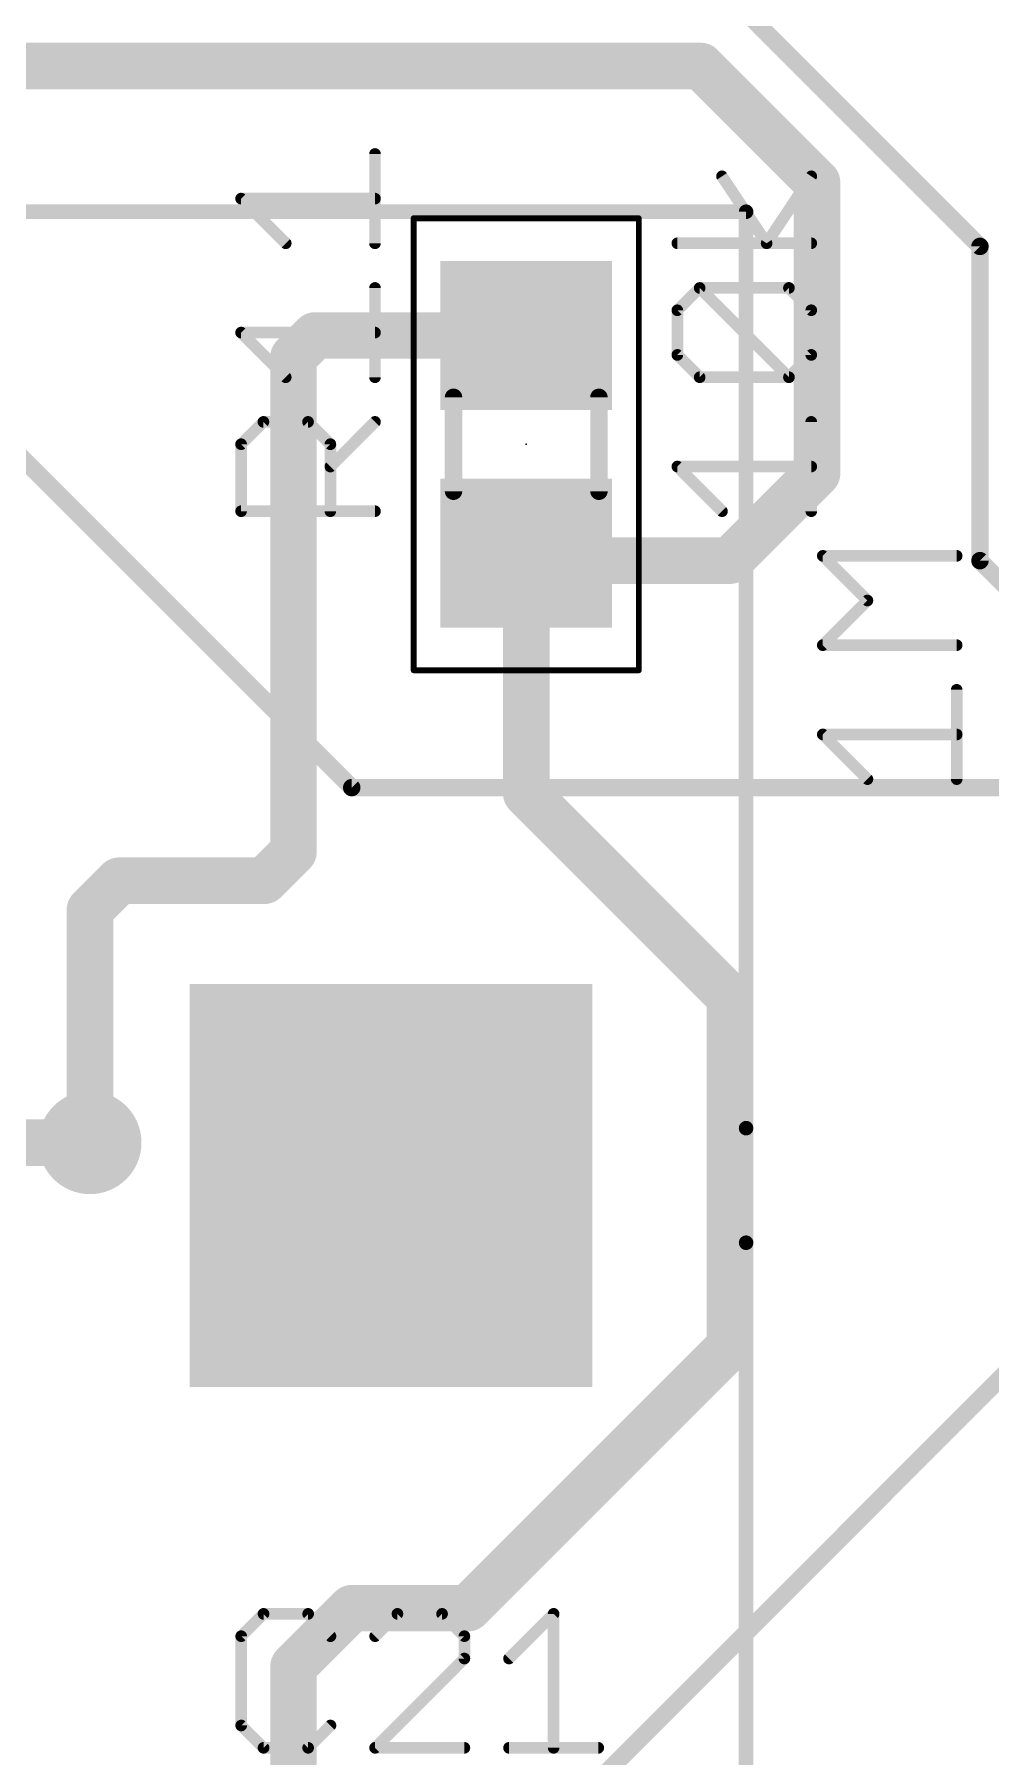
# Model space of a CAD drawing. Extents: x -1 to 57.9, y -5.8 to 55.6.
# Drawn here: x 14.76 to 23.11, y 6.32 to 21.36 of the extents above; entities that cross this region are included whole.
import ezdxf

# ---------------------------------------------------------------- set-up
doc = ezdxf.new("R2010")
doc.units = 0
for name, color, linetype in [('1', 22, 'CONTINUOUS'), ('16', 175, 'CONTINUOUS'), ('17', 82, 'CONTINUOUS'), ('18', 82, 'CONTINUOUS'), ('22', 253, 'CONTINUOUS'), ('23', 7, 'CONTINUOUS'), ('25', 253, 'CONTINUOUS'), ('27', 253, 'CONTINUOUS'), ('39', 22, 'CONTINUOUS'), ('51', 253, 'CONTINUOUS')]:
    doc.layers.add(name, color=color, linetype=linetype)

# ---------------------------------------------------------------- blocks, each defined once
blk = doc.blocks.new('RECT')
blk.add_solid([(-0.5, -0.5), (0.5, -0.5), (-0.5, 0.5), (0.5, 0.5)])
blk = doc.blocks.new('SQUAREP')
blk.add_solid([(-0.5, -0.5), (0.5, -0.5), (-0.5, 0.5), (0.5, 0.5)])
blk = doc.blocks.new('ROUNDV')
at = {"const_width": 0.5}
blk.add_lwpolyline([(0, -0.25, 1), (0, 0.25, 1), (0, -0.25)], format="xyb", dxfattribs=at)

msp = doc.modelspace()

# ---------------------------------------------------------------- linework, layer by layer
at = {"layer": '1'}
for points, const_width in [([(23.0124, 19.5072), (18.8976, 23.622)], 0.1524), ([(11.43, 21.082), (20.574, 21.082)], 0.4064), ([(20.574, 21.082), (21.59, 20.066)], 0.4064), ([(21.59, 20.066), (21.59, 17.526)], 0.4064), ([(23.0124, 16.764), (23.0124, 19.5072)], 0.1524), ([(17.206, 18.73), (17.018, 18.542)], 0.4064), ([(19.05, 18.73), (17.206, 18.73)], 0.4064), ([(17.018, 18.542), (17.018, 14.224)], 0.4064), ([(21.59, 17.526), (20.828, 16.764)], 0.4064), ([(19.05, 16.83), (19.05, 14.732)], 0.4064), ([(19.116, 16.764), (19.05, 16.83)], 0.4064), ([(20.828, 16.764), (19.116, 16.764)], 0.4064), ([(24.0792, 15.6972), (23.0124, 16.764)], 0.1524), ([(19.05, 14.732), (20.828, 12.954)], 0.4064), ([(17.018, 14.224), (16.764, 13.97)], 0.4064), ([(15.494, 13.97), (15.24, 13.716)], 0.4064), ([(16.764, 13.97), (15.494, 13.97)], 0.4064), ([(15.24, 13.716), (15.24, 11.684)], 0.4064), ([(20.828, 12.954), (20.828, 9.906)], 0.4064), ([(26.0604, 12.4968), (18.7452, 5.1816)], 0.1524), ([(20.828, 9.906), (18.542, 7.62)], 0.4064), ([(17.526, 7.62), (17.018, 7.112)], 0.4064), ([(18.542, 7.62), (17.526, 7.62)], 0.4064), ([(17.018, 7.112), (17.018, 5.268)], 0.4064)]:
    msp.add_lwpolyline(points, dxfattribs=dict(at, const_width=const_width))
for points, const_width in [([(20.6458, 21.1538, 1), (20.5022, 21.0102)], 0.2032), ([(20.574, 20.9804, 1), (20.574, 21.1836)], 0.2032), ([(21.6916, 20.066, 1), (21.4884, 20.066)], 0.2032), ([(21.5182, 19.9942, 1), (21.6618, 20.1378)], 0.2032), ([(23.0505, 19.5072, 1), (22.9743, 19.5072)], 0.0762), ([(22.9855, 19.4803, 1), (23.0393, 19.5341)], 0.0762), ([(17.206, 18.8316, 1), (17.206, 18.6284)], 0.2032), ([(17.2778, 18.6582, 1), (17.1342, 18.8018)], 0.2032), ([(19.05, 18.6284, 1), (19.05, 18.8316)], 0.2032), ([(17.1196, 18.542, 1), (16.9164, 18.542)], 0.2032), ([(16.9462, 18.6138, 1), (17.0898, 18.4702)], 0.2032), ([(21.4884, 17.526, 1), (21.6916, 17.526)], 0.2032), ([(21.6618, 17.4542, 1), (21.5182, 17.5978)], 0.2032), ([(19.1516, 16.83, 1), (18.9484, 16.83)], 0.2032), ([(19.1218, 16.9018, 1), (18.9782, 16.7582)], 0.2032), ([(19.116, 16.8656, 1), (19.116, 16.6624)], 0.2032), ([(19.0442, 16.6922, 1), (19.1878, 16.8358)], 0.2032), ([(20.7562, 16.8358, 1), (20.8998, 16.6922)], 0.2032), ([(20.828, 16.6624, 1), (20.828, 16.8656)], 0.2032), ([(23.0393, 16.7909, 1), (22.9855, 16.7371)], 0.0762), ([(22.9743, 16.764, 1), (23.0505, 16.764)], 0.0762), ([(19.1218, 14.8038, 1), (18.9782, 14.6602)], 0.2032), ([(18.9484, 14.732, 1), (19.1516, 14.732)], 0.2032), ([(16.9164, 14.224, 1), (17.1196, 14.224)], 0.2032), ([(17.0898, 14.1522, 1), (16.9462, 14.2958)], 0.2032), ([(15.494, 14.0716, 1), (15.494, 13.8684)], 0.2032), ([(15.5658, 13.8982, 1), (15.4222, 14.0418)], 0.2032), ([(16.6922, 14.0418, 1), (16.8358, 13.8982)], 0.2032), ([(16.764, 13.8684, 1), (16.764, 14.0716)], 0.2032), ([(15.3416, 13.716, 1), (15.1384, 13.716)], 0.2032), ([(15.1682, 13.7878, 1), (15.3118, 13.6442)], 0.2032), ([(20.9296, 12.954, 1), (20.7264, 12.954)], 0.2032), ([(20.7562, 12.8822, 1), (20.8998, 13.0258)], 0.2032), ([(15.1384, 11.684, 1), (15.3416, 11.684)], 0.2032), ([(20.8998, 9.8342, 1), (20.7562, 9.9778)], 0.2032), ([(20.7264, 9.906, 1), (20.9296, 9.906)], 0.2032), ([(17.526, 7.7216, 1), (17.526, 7.5184)], 0.2032), ([(17.5978, 7.5482, 1), (17.4542, 7.6918)], 0.2032), ([(18.542, 7.5184, 1), (18.542, 7.7216)], 0.2032), ([(18.4702, 7.6918, 1), (18.6138, 7.5482)], 0.2032), ([(17.1196, 7.112, 1), (16.9164, 7.112)], 0.2032), ([(16.9462, 7.1838, 1), (17.0898, 7.0402)], 0.2032)]:
    msp.add_lwpolyline(points, format="xyb", dxfattribs=dict(at, const_width=const_width))
at = {"layer": '16'}
for points, const_width in [([(14.0208, 18.288), (17.526, 14.7828)], 0.1524), ([(17.526, 14.7828), (27.2796, 14.7828)], 0.1524), ([(15.24, 11.684), (12.192, 11.684)], 0.4064)]:
    msp.add_lwpolyline(points, dxfattribs=dict(at, const_width=const_width))
for points, const_width in [([(17.526, 14.8209, 1), (17.526, 14.7447)], 0.0762), ([(17.4991, 14.7559, 1), (17.5529, 14.8097)], 0.0762), ([(15.24, 11.5824, 1), (15.24, 11.7856)], 0.2032)]:
    msp.add_lwpolyline(points, format="xyb", dxfattribs=dict(at, const_width=const_width))
at = {"layer": '22', "const_width": 0.127}
for points in [[(20.97, 19.81), (1.97, 19.81)], [(20.97, 11.81), (20.97, 19.81)], [(20.97, 10.81), (20.97, 11.81)], [(20.97, 1.81), (20.97, 10.81)]]:
    msp.add_lwpolyline(points, dxfattribs=at)
at = {"layer": '22', "const_width": 0.0635}
for points in [[(21.0018, 19.81, 1), (20.9383, 19.81)], [(20.97, 19.7783, 1), (20.97, 19.8418)], [(21.0018, 11.81, 1), (20.9383, 11.81)], [(20.9383, 11.81, 1), (21.0018, 11.81)], [(21.0018, 10.81, 1), (20.9383, 10.81)], [(20.9383, 10.81, 1), (21.0018, 10.81)]]:
    msp.add_lwpolyline(points, format="xyb", dxfattribs=at)
at = {"layer": '23'}
msp.add_point((19.05, 17.78), dxfattribs=at)
at = {"layer": '25', "const_width": 0.1016}
for points in [[(17.7292, 19.5346), (17.7292, 20.3142)], [(16.9496, 19.5346), (16.5598, 19.9244)], [(16.5598, 19.9244), (17.7292, 19.9244)], [(17.7292, 18.3652), (17.7292, 19.1448)], [(16.9496, 18.3652), (16.5598, 18.755)], [(16.5598, 18.755), (17.7292, 18.755)], [(16.5598, 17.7805), (16.7547, 17.9754)], [(16.7547, 17.9754), (17.1445, 17.9754)], [(17.1445, 17.9754), (17.3394, 17.7805)], [(17.3394, 17.5856), (17.7292, 17.9754)], [(16.5598, 17.1958), (16.5598, 17.7805)], [(17.3394, 17.7805), (17.3394, 17.1958)], [(17.7292, 17.1958), (16.5598, 17.1958)], [(16.7557, 7.5702), (16.5608, 7.3753)], [(17.1455, 7.5702), (16.7557, 7.5702)], [(17.3404, 7.3753), (17.1455, 7.5702)], [(17.9251, 7.5702), (17.7302, 7.3753)], [(18.3149, 7.5702), (17.9251, 7.5702)], [(18.5098, 7.3753), (18.3149, 7.5702)], [(18.8996, 7.1804), (19.2894, 7.5702)], [(19.2894, 7.5702), (19.2894, 6.4008)], [(16.5608, 7.3753), (16.5608, 6.5957)], [(18.5098, 7.1804), (18.5098, 7.3753)], [(17.7302, 6.4008), (18.5098, 7.1804)], [(16.5608, 6.5957), (16.7557, 6.4008)], [(17.1455, 6.4008), (17.3404, 6.5957)], [(16.7557, 6.4008), (17.1455, 6.4008)], [(18.5098, 6.4008), (17.7302, 6.4008)], [(18.8996, 6.4008), (19.6792, 6.4008)]]:
    msp.add_lwpolyline(points, dxfattribs=at)
at = {"layer": '25', "const_width": 0.0508}
for points in [[(17.7546, 20.3142, 1), (17.7038, 20.3142)], [(16.5778, 19.9424, 1), (16.5418, 19.9064)], [(16.5598, 19.9498, 1), (16.5598, 19.899)], [(17.7292, 19.899, 1), (17.7292, 19.9498)], [(16.9316, 19.5166, 1), (16.9676, 19.5526)], [(17.7038, 19.5346, 1), (17.7546, 19.5346)], [(17.7546, 19.1448, 1), (17.7038, 19.1448)], [(16.5778, 18.773, 1), (16.5418, 18.737)], [(16.5598, 18.7804, 1), (16.5598, 18.7296)], [(17.7292, 18.7296, 1), (17.7292, 18.7804)], [(16.9316, 18.3472, 1), (16.9676, 18.3832)], [(17.7038, 18.3652, 1), (17.7546, 18.3652)], [(16.7547, 18.0008, 1), (16.7547, 17.95)], [(16.7727, 17.9574, 1), (16.7367, 17.9934)], [(17.1625, 17.9934, 1), (17.1265, 17.9574)], [(17.1445, 17.95, 1), (17.1445, 18.0008)], [(17.7472, 17.9574, 1), (17.7112, 17.9934)], [(16.5418, 17.7985, 1), (16.5778, 17.7625)], [(16.5852, 17.7805, 1), (16.5344, 17.7805)], [(17.3648, 17.7805, 1), (17.314, 17.7805)], [(17.3214, 17.7625, 1), (17.3574, 17.7985)], [(17.3214, 17.6036, 1), (17.3574, 17.5676)], [(16.5598, 17.2212, 1), (16.5598, 17.1704)], [(16.5344, 17.1958, 1), (16.5852, 17.1958)], [(17.314, 17.1958, 1), (17.3648, 17.1958)], [(17.7292, 17.1704, 1), (17.7292, 17.2212)], [(16.7557, 7.5956, 1), (16.7557, 7.5448)], [(16.7737, 7.5522, 1), (16.7377, 7.5882)], [(17.1635, 7.5882, 1), (17.1275, 7.5522)], [(17.1455, 7.5448, 1), (17.1455, 7.5956)], [(17.9251, 7.5956, 1), (17.9251, 7.5448)], [(17.9431, 7.5522, 1), (17.9071, 7.5882)], [(18.3329, 7.5882, 1), (18.2969, 7.5522)], [(18.3149, 7.5448, 1), (18.3149, 7.5956)], [(19.3148, 7.5702, 1), (19.264, 7.5702)], [(19.3074, 7.5522, 1), (19.2714, 7.5882)], [(16.5428, 7.3933, 1), (16.5788, 7.3573)], [(16.5862, 7.3753, 1), (16.5354, 7.3753)], [(17.3224, 7.3573, 1), (17.3584, 7.3933)], [(17.7122, 7.3933, 1), (17.7482, 7.3573)], [(18.5352, 7.3753, 1), (18.4844, 7.3753)], [(18.4918, 7.3573, 1), (18.5278, 7.3933)], [(18.5278, 7.1624, 1), (18.4918, 7.1984)], [(18.8816, 7.1984, 1), (18.9176, 7.1624)], [(18.4844, 7.1804, 1), (18.5352, 7.1804)], [(16.5788, 6.6137, 1), (16.5428, 6.5777)], [(16.5354, 6.5957, 1), (16.5862, 6.5957)], [(17.3584, 6.5777, 1), (17.3224, 6.6137)], [(16.7557, 6.4262, 1), (16.7557, 6.3754)], [(16.7377, 6.3828, 1), (16.7737, 6.4188)], [(17.1275, 6.4188, 1), (17.1635, 6.3828)], [(17.1455, 6.3754, 1), (17.1455, 6.4262)], [(17.7122, 6.4188, 1), (17.7482, 6.3828)], [(17.7302, 6.4262, 1), (17.7302, 6.3754)], [(18.5098, 6.3754, 1), (18.5098, 6.4262)], [(18.8996, 6.4262, 1), (18.8996, 6.3754)], [(19.264, 6.4008, 1), (19.3148, 6.4008)], [(19.6792, 6.3754, 1), (19.6792, 6.4262)]]:
    msp.add_lwpolyline(points, format="xyb", dxfattribs=at)
at = {"layer": '27', "const_width": 0.1016}
for points in [[(21.1494, 19.5346), (20.7596, 20.1193)], [(21.5392, 20.1193), (21.1494, 19.5346)], [(21.5392, 19.5346), (20.3698, 19.5346)], [(20.3698, 18.9499), (20.5647, 19.1448)], [(20.5647, 19.1448), (21.3443, 19.1448)], [(21.3443, 18.3652), (20.5647, 19.1448)], [(21.3443, 19.1448), (21.5392, 18.9499)], [(20.3698, 18.5601), (20.3698, 18.9499)], [(21.5392, 18.9499), (21.5392, 18.5601)], [(20.5647, 18.3652), (20.3698, 18.5601)], [(21.5392, 18.5601), (21.3443, 18.3652)], [(21.3443, 18.3652), (20.5647, 18.3652)], [(21.5392, 17.1958), (21.5392, 17.9754)], [(20.7596, 17.1958), (20.3698, 17.5856)], [(20.3698, 17.5856), (21.5392, 17.5856)], [(22.0296, 16.4162), (21.6398, 16.806)], [(21.6398, 16.806), (22.8092, 16.806)], [(21.6398, 16.0264), (22.0296, 16.4162)], [(22.8092, 16.0264), (21.6398, 16.0264)], [(22.8092, 14.857), (22.8092, 15.6366)], [(22.0296, 14.857), (21.6398, 15.2468)], [(21.6398, 15.2468), (22.8092, 15.2468)]]:
    msp.add_lwpolyline(points, dxfattribs=at)
at = {"layer": '27', "const_width": 0.0508}
for points in [[(20.7807, 20.1334, 1), (20.7385, 20.1052)], [(21.5603, 20.1052, 1), (21.5181, 20.1334)], [(20.3698, 19.56, 1), (20.3698, 19.5092)], [(21.1283, 19.5487, 1), (21.1705, 19.5205)], [(21.1283, 19.5205, 1), (21.1705, 19.5487)], [(21.5392, 19.5092, 1), (21.5392, 19.56)], [(20.5827, 19.1628, 1), (20.5467, 19.1268)], [(20.5647, 19.1702, 1), (20.5647, 19.1194)], [(20.5827, 19.1268, 1), (20.5467, 19.1628)], [(21.3623, 19.1628, 1), (21.3263, 19.1268)], [(21.3443, 19.1194, 1), (21.3443, 19.1702)], [(20.3518, 18.9679, 1), (20.3878, 18.9319)], [(20.3952, 18.9499, 1), (20.3444, 18.9499)], [(21.5646, 18.9499, 1), (21.5138, 18.9499)], [(21.5212, 18.9319, 1), (21.5572, 18.9679)], [(20.3878, 18.5781, 1), (20.3518, 18.5421)], [(20.3444, 18.5601, 1), (20.3952, 18.5601)], [(21.5138, 18.5601, 1), (21.5646, 18.5601)], [(21.5572, 18.5421, 1), (21.5212, 18.5781)], [(20.5647, 18.3906, 1), (20.5647, 18.3398)], [(20.5467, 18.3472, 1), (20.5827, 18.3832)], [(21.3263, 18.3832, 1), (21.3623, 18.3472)], [(21.3263, 18.3472, 1), (21.3623, 18.3832)], [(21.3443, 18.3398, 1), (21.3443, 18.3906)], [(21.5646, 17.9754, 1), (21.5138, 17.9754)], [(20.3878, 17.6036, 1), (20.3518, 17.5676)], [(20.3698, 17.611, 1), (20.3698, 17.5602)], [(21.5392, 17.5602, 1), (21.5392, 17.611)], [(20.7416, 17.1778, 1), (20.7776, 17.2138)], [(21.5138, 17.1958, 1), (21.5646, 17.1958)], [(21.6578, 16.824, 1), (21.6218, 16.788)], [(21.6398, 16.8314, 1), (21.6398, 16.7806)], [(22.8092, 16.7806, 1), (22.8092, 16.8314)], [(22.0476, 16.3982, 1), (22.0116, 16.4342)], [(22.0116, 16.3982, 1), (22.0476, 16.4342)], [(21.6218, 16.0444, 1), (21.6578, 16.0084)], [(21.6398, 16.0518, 1), (21.6398, 16.001)], [(22.8092, 16.001, 1), (22.8092, 16.0518)], [(22.8346, 15.6366, 1), (22.7838, 15.6366)], [(21.6578, 15.2648, 1), (21.6218, 15.2288)], [(21.6398, 15.2722, 1), (21.6398, 15.2214)], [(22.8092, 15.2214, 1), (22.8092, 15.2722)], [(22.0116, 14.839, 1), (22.0476, 14.875)], [(22.7838, 14.857, 1), (22.8346, 14.857)]]:
    msp.add_lwpolyline(points, format="xyb", dxfattribs=at)
at = {"layer": '39', "const_width": 0.0508}
for points in [[(18.067, 15.807), (18.067, 19.753)], [(18.067, 19.753), (20.033, 19.753)], [(20.033, 19.753), (20.033, 15.807)], [(20.033, 15.807), (18.067, 15.807)]]:
    msp.add_lwpolyline(points, dxfattribs=at)
at = {"layer": '39', "const_width": 0.0254}
for points in [[(18.0797, 19.753, 1), (18.0543, 19.753)], [(18.067, 19.7657, 1), (18.067, 19.7403)], [(20.0457, 19.753, 1), (20.0203, 19.753)], [(20.033, 19.7403, 1), (20.033, 19.7657)], [(18.067, 15.8197, 1), (18.067, 15.7943)], [(18.0543, 15.807, 1), (18.0797, 15.807)], [(20.0203, 15.807, 1), (20.0457, 15.807)], [(20.033, 15.7943, 1), (20.033, 15.8197)]]:
    msp.add_lwpolyline(points, format="xyb", dxfattribs=at)
at = {"layer": '51', "const_width": 0.1524}
for points in [[(18.415, 17.37), (18.415, 18.19)], [(19.685, 17.37), (19.685, 18.19)]]:
    msp.add_lwpolyline(points, dxfattribs=at)
at = {"layer": '51', "const_width": 0.0762}
for points in [[(18.4531, 18.19, 1), (18.3769, 18.19)], [(19.7231, 18.19, 1), (19.6469, 18.19)], [(18.3769, 17.37, 1), (18.4531, 17.37)], [(19.6469, 17.37, 1), (19.7231, 17.37)]]:
    msp.add_lwpolyline(points, format="xyb", dxfattribs=at)

# ---------------------------------------------------------------- block references
at = {"layer": '1', "xscale": 1.3, "yscale": 1.5, "rotation": 90}
for p in [(19.05, 18.73), (19.05, 16.83)]:
    msp.add_blockref('RECT', p, dxfattribs=at)
at = {"layer": '17', "xscale": 3.516, "yscale": 3.516, "rotation": 180}
msp.add_blockref('SQUAREP', (17.87, 11.31), dxfattribs=at)
msp.add_blockref('SQUAREP', (17.87, 11.31), dxfattribs=at)
at = {"layer": '18', "xscale": 0.9, "yscale": 0.9}
msp.add_blockref('ROUNDV', (15.24, 11.684), dxfattribs=at)
msp.add_blockref('ROUNDV', (15.24, 11.684), dxfattribs=at)
at = {"layer": '51', "xscale": 0.65, "yscale": 1.4, "rotation": 90}
for p in [(19.0485, 18.5114), (19.0485, 17.0382)]:
    msp.add_blockref('RECT', p, dxfattribs=at)

doc.saveas('drawing.dxf')
